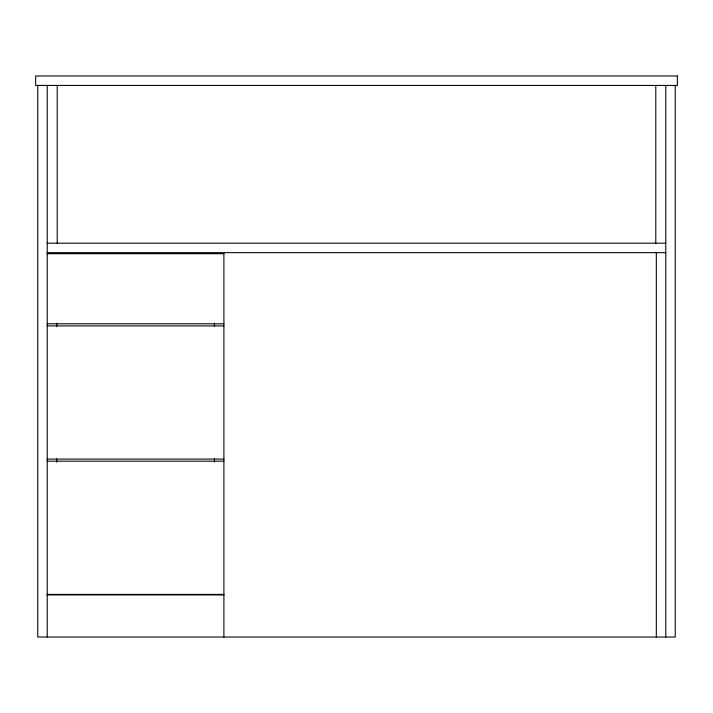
<?xml version="1.0" encoding="UTF-8"?>
<svg xmlns="http://www.w3.org/2000/svg" width="713" height="713" viewBox="0 0 713 713"><rect width="100%" height="100%" fill="white"/><g stroke="black" fill="none" stroke-linecap="round" stroke-linejoin="round"><path stroke-width="1.07" d="M47.218 243.186L665.782 243.186M47.218 252.652L665.782 252.652M47.218 253.703L223.9 253.703M47.218 323.791L223.9 323.791M47.218 325.894L223.9 325.894M47.218 459.083L223.9 459.083M47.218 461.186L223.9 461.186M47.218 594.384L223.9 594.384M47.218 594.963L223.9 594.963M675.247 85.435L675.247 637.03L37.753 637.03L37.753 85.435M665.782 85.435L665.782 637.03M656.317 252.652L656.317 637.03M655.791 85.435L655.791 243.186M223.9 252.652L223.9 637.03M214.435 323.239L214.435 326.572M214.435 458.815L214.435 462.149M57.209 85.435L57.209 243.186M56.684 323.239L56.684 326.572M56.684 458.815L56.684 462.149M47.218 85.435L47.218 637.03M677.35 75.97L35.65 75.97L35.65 85.435L677.35 85.435L677.35 75.97"/></g></svg>
